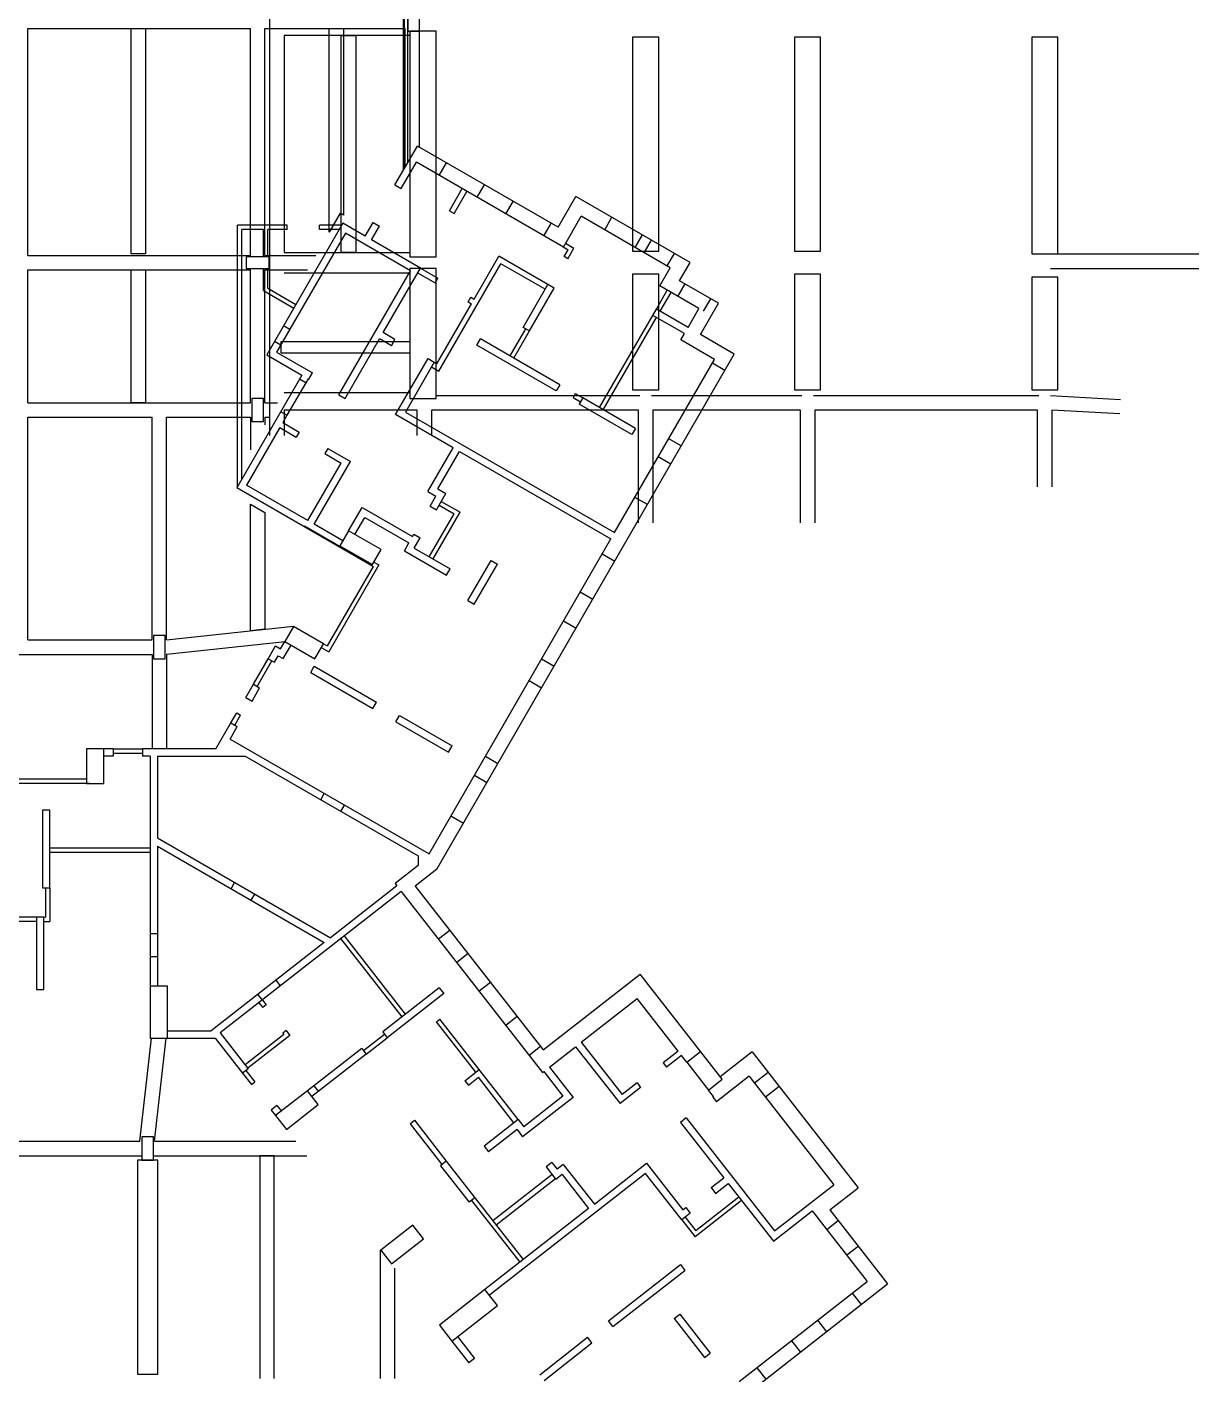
# Model space of a CAD drawing. Header units: metres. Extents: x -681087 to 1033303, y 74272 to 2630761.
# Drawn here: x 174509 to 214763, y 2153964 to 2200554 of the extents above; entities that cross this region are included whole.
import ezdxf

# ---------------------------------------------------------------- set-up
doc = ezdxf.new("R2010")
doc.units = ezdxf.units.M
for name, color, linetype in [('SKELETON_CLEAN', 7, 'Continuous'), ('SKELETON_ISOLATED', 1, 'Continuous'), ('SKELETON_ORIGINAL', 8, 'Continuous')]:
    doc.layers.add(name, color=color, linetype=linetype)

msp = doc.modelspace()

# ---------------------------------------------------------------- linework, layer by layer
at = {"layer": 'SKELETON_CLEAN'}
for p, q in [((188084, 2196391), (188084, 2208807)), ((187549, 2195638), (187549, 2206289)), ((187684, 2195871), (187684, 2206261)), ((188084, 2196391), (188084, 2206066)), ((187684, 2201204), (187684, 2200404)), ((188084, 2200404), (188084, 2201204)), ((174534, 2192654), (174534, 2200504)), ((174534, 2200504), (182234, 2200504)), ((178109, 2200502), (178609, 2200502)), ((178109, 2192704), (178109, 2200502)), ((178609, 2200502), (178609, 2192704)), ((182234, 2192654), (182234, 2200504)), ((182734, 2200504), (187584, 2200504)), ((182734, 2192654), (182734, 2200504)), ((184959, 2193452), (184959, 2200502)), ((184959, 2200502), (185459, 2200502)), ((185459, 2200502), (185459, 2194039)), ((187584, 2195698), (187584, 2200504)), ((187754, 2200254), (183404, 2200254)), ((183404, 2200254), (183404, 2192754)), ((185379, 2200254), (185879, 2200254)), ((185379, 2192754), (185379, 2200254)), ((185879, 2200254), (185879, 2192754)), ((187754, 2200404), (187754, 2192604)), ((188654, 2192604), (188654, 2200404)), ((196354, 2200204), (195454, 2200204)), ((195454, 2200204), (195454, 2192804)), ((196354, 2192804), (196354, 2200204)), ((201954, 2200204), (201054, 2200204)), ((201054, 2200204), (201054, 2192804)), ((201954, 2192804), (201954, 2200204)), ((210154, 2200204), (209254, 2200204)), ((209254, 2200204), (209254, 2192702)), ((210154, 2192702), (210154, 2200204)), ((187234, 2195092), (188009, 2196435)), ((192876, 2193625), (188009, 2196435)), ((187451, 2194967), (187976, 2195877)), ((193059, 2192942), (187976, 2195877)), ((187234, 2195092), (187451, 2194967)), ((189120, 2194199), (189560, 2194962)), ((189285, 2194104), (189725, 2194867)), ((192876, 2193625), (193491, 2194690)), ((197440, 2192410), (193491, 2194690)), ((185338, 2194108), (184959, 2193452)), ((185459, 2194039), (185338, 2194108)), ((189120, 2194199), (189285, 2194104)), ((193059, 2192942), (193674, 2194007)), ((196757, 2192227), (193674, 2194007)), ((181787, 2184658), (181787, 2193699)), ((183509, 2193699), (181787, 2193699)), ((181937, 2184918), (181937, 2193549)), ((182684, 2193549), (181937, 2193549)), ((182684, 2192604), (182684, 2193549)), ((185430, 2193767), (182800, 2189212)), ((182918, 2193549), (182834, 2193549)), ((182834, 2192604), (182834, 2193549)), ((183509, 2193549), (182834, 2193549)), ((183509, 2193549), (183509, 2193699)), ((185390, 2193699), (184629, 2193699)), ((184629, 2193549), (184629, 2193699)), ((185304, 2193549), (184629, 2193549)), ((186209, 2193317), (185430, 2193767)), ((186209, 2193317), (186484, 2193793)), ((186426, 2193192), (186701, 2193668)), ((186484, 2193793), (186701, 2193668)), ((185521, 2193425), (183601, 2190100)), ((187773, 2192125), (185521, 2193425)), ((188114, 2192217), (186426, 2193192)), ((193134, 2193071), (193424, 2192904)), ((174534, 2192654), (182234, 2192654)), ((178609, 2192704), (178109, 2192704)), ((182884, 2192604), (182084, 2192604)), ((182084, 2192604), (182084, 2192204)), ((182734, 2192654), (184499, 2192654)), ((182884, 2192204), (182884, 2192604)), ((183404, 2192754), (187754, 2192754)), ((185879, 2192754), (185379, 2192754)), ((187754, 2192604), (188654, 2192604)), ((189976, 2191142), (190831, 2192623)), ((192524, 2191645), (190831, 2192623)), ((193049, 2192947), (193219, 2192849)), ((193084, 2192615), (193219, 2192849)), ((193214, 2192540), (193084, 2192615)), ((193214, 2192540), (193424, 2192904)), ((195454, 2192804), (196354, 2192804)), ((201054, 2192804), (201954, 2192804)), ((209254, 2192702), (210154, 2192702)), ((210154, 2192704), (217704, 2192702)), ((174534, 2187554), (174534, 2192154)), ((174534, 2192154), (182234, 2192154)), ((178109, 2192154), (178609, 2192154)), ((178109, 2187554), (178109, 2192154)), ((178609, 2192154), (178609, 2187554)), ((182084, 2192204), (182884, 2192204)), ((182234, 2187554), (182234, 2192154)), ((182684, 2191437), (182684, 2192204)), ((182734, 2187554), (182734, 2192154)), ((182734, 2192154), (184210, 2192154)), ((182834, 2191524), (182834, 2192204)), ((185293, 2187830), (187773, 2192125)), ((186824, 2189982), (188114, 2192217)), ((188654, 2192204), (187754, 2192204)), ((187754, 2192204), (187754, 2187704)), ((188114, 2192217), (188721, 2191867)), ((188654, 2187704), (188654, 2192204)), ((188756, 2188648), (190901, 2192363)), ((192429, 2191481), (190901, 2192363)), ((196392, 2191595), (196757, 2192227)), ((197075, 2191778), (197440, 2192410)), ((209904, 2192204), (217654, 2192202)), ((188019, 2192052), (188626, 2191702)), ((188626, 2191702), (188721, 2191867)), ((191669, 2190164), (192524, 2191645)), ((192741, 2191520), (192524, 2191645)), ((196354, 2192004), (195454, 2192004)), ((195454, 2192004), (195454, 2188004)), ((196354, 2188004), (196354, 2192004)), ((197743, 2190815), (196392, 2191595)), ((198426, 2190998), (197075, 2191778)), ((201954, 2192004), (201054, 2192004)), ((201054, 2192004), (201054, 2188004)), ((201954, 2188004), (201954, 2192004)), ((210154, 2191902), (209254, 2191902)), ((209254, 2191902), (209254, 2188004)), ((210154, 2188004), (210154, 2191902)), ((182684, 2191437), (183734, 2190830)), ((182834, 2191524), (183809, 2190960)), ((189769, 2191042), (189864, 2191207)), ((189864, 2191207), (189976, 2191142)), ((191886, 2190039), (192741, 2191520)), ((196277, 2190795), (196652, 2191445)), ((188686, 2188907), (189881, 2190977)), ((189769, 2191042), (189881, 2190977)), ((196152, 2190579), (196277, 2190795)), ((197368, 2190165), (196277, 2190795)), ((197368, 2190165), (197743, 2190815)), ((197801, 2189915), (198426, 2190998)), ((183385, 2190225), (183601, 2190100)), ((194309, 2187387), (196152, 2190579)), ((197243, 2189949), (196152, 2190579)), ((183601, 2190100), (183141, 2189303)), ((185509, 2187705), (186699, 2189766)), ((187111, 2189528), (186699, 2189766)), ((187236, 2189745), (186824, 2189982)), ((187111, 2189528), (187236, 2189745)), ((190071, 2189546), (190196, 2189762)), ((192933, 2188182), (190196, 2189762)), ((191343, 2189100), (191886, 2190039)), ((191886, 2190039), (191669, 2190164)), ((197118, 2189732), (197243, 2189949)), ((198287, 2189057), (197118, 2189732)), ((198970, 2189240), (197801, 2189915)), ((183141, 2189303), (184380, 2188588)), ((183304, 2189274), (183304, 2189674)), ((183304, 2189674), (187754, 2189674)), ((187754, 2189274), (183304, 2189274)), ((187754, 2189674), (187754, 2189274)), ((192808, 2187966), (190071, 2189546)), ((182800, 2189212), (184012, 2188512)), ((187259, 2187145), (188379, 2189085)), ((188595, 2188960), (187600, 2187237)), ((188379, 2189085), (188595, 2188960)), ((188595, 2188960), (188686, 2188907)), ((188686, 2171427), (198970, 2189240)), ((194827, 2183064), (198287, 2189057)), ((184012, 2188512), (181762, 2184614)), ((184149, 2188248), (183932, 2188373)), ((184229, 2188387), (184149, 2188248)), ((184229, 2188387), (184255, 2188372)), ((184255, 2188372), (184380, 2188588)), ((188500, 2188795), (188756, 2188648)), ((184149, 2188248), (183499, 2187122)), ((192933, 2188182), (192808, 2187966)), ((193469, 2187872), (193394, 2187742)), ((193469, 2187872), (193729, 2187722)), ((195454, 2188004), (196354, 2188004)), ((201054, 2188004), (201954, 2188004)), ((209254, 2188004), (210154, 2188004)), ((174534, 2187554), (182234, 2187554)), ((178609, 2187554), (178109, 2187554)), ((182684, 2187704), (182284, 2187704)), ((182284, 2187704), (182284, 2186904)), ((182684, 2186904), (182684, 2187704)), ((182734, 2187554), (183171, 2187554)), ((185293, 2187830), (185509, 2187705)), ((187754, 2187704), (188654, 2187704)), ((193394, 2187742), (193654, 2187592)), ((193729, 2187722), (193604, 2187506)), ((195423, 2186456), (193604, 2187506)), ((195548, 2186672), (193729, 2187722)), ((174534, 2179361), (174534, 2187054)), ((174534, 2187054), (178834, 2187054)), ((178834, 2179354), (178834, 2187054)), ((179334, 2179361), (179334, 2187054)), ((179334, 2187054), (182234, 2187054)), ((182234, 2187054), (182234, 2185932)), ((182734, 2187054), (182882, 2187054)), ((182734, 2187054), (182734, 2186798)), ((183499, 2187122), (183282, 2187247)), ((183499, 2187122), (183354, 2186871)), ((188004, 2187304), (183404, 2187304)), ((183404, 2187304), (183404, 2186424)), ((189246, 2185998), (187259, 2187145)), ((187600, 2187237), (194827, 2183064)), ((188004, 2186424), (188004, 2187304)), ((195654, 2187304), (188504, 2187304)), ((188504, 2187304), (188504, 2186424)), ((195654, 2183404), (195654, 2187304)), ((201254, 2187304), (196154, 2187304)), ((196154, 2187304), (196154, 2183404)), ((201254, 2183404), (201254, 2187304)), ((209454, 2187304), (201754, 2187304)), ((201754, 2187304), (201754, 2183404)), ((209454, 2184654), (209454, 2187304)), ((212296, 2187175), (209954, 2187301)), ((209954, 2187301), (209954, 2184654)), ((183254, 2186698), (182104, 2184706)), ((182284, 2186904), (182684, 2186904)), ((183254, 2186698), (183821, 2186370)), ((183354, 2186871), (183921, 2186544)), ((183921, 2186544), (183821, 2186370)), ((195548, 2186672), (195423, 2186456)), ((184908, 2185974), (184808, 2185800)), ((184808, 2185800), (185375, 2185473)), ((184908, 2185974), (185692, 2185521)), ((188376, 2184491), (189246, 2185998)), ((188718, 2184582), (189463, 2185873)), ((189463, 2185873), (194702, 2182848)), ((184225, 2183481), (185375, 2185473)), ((184442, 2183356), (185692, 2185521)), ((184225, 2183481), (182104, 2184706)), ((188376, 2184491), (188653, 2184331)), ((188453, 2183984), (188653, 2184331)), ((188670, 2183859), (188995, 2184422)), ((188718, 2184582), (188995, 2184422)), ((188835, 2184145), (189485, 2183770)), ((182234, 2179670), (182234, 2184053)), ((182234, 2184053), (182734, 2183765)), ((182734, 2183765), (182734, 2179724)), ((185633, 2183130), (186098, 2183935)), ((186098, 2183935), (187843, 2182928)), ((188422, 2182230), (189280, 2183715)), ((188453, 2183984), (188670, 2183859)), ((188552, 2182155), (189485, 2183770)), ((188760, 2184015), (189280, 2183715)), ((185433, 2182783), (184442, 2183356)), ((185850, 2183005), (186190, 2183594)), ((186190, 2183594), (187718, 2182711)), ((185633, 2183130), (185333, 2182610)), ((186759, 2182480), (185633, 2183130)), ((187843, 2182928), (187893, 2183014)), ((187893, 2183014), (188110, 2182889)), ((187902, 2182530), (188110, 2182889)), ((188412, 2171953), (194702, 2182848)), ((186459, 2181960), (186759, 2182480)), ((187561, 2182438), (187718, 2182711)), ((187561, 2182438), (189016, 2181598)), ((187902, 2182530), (189141, 2181815)), ((186478, 2181892), (184893, 2179147)), ((186682, 2181947), (184947, 2178942)), ((186434, 2181917), (186459, 2181960)), ((186434, 2181917), (186478, 2181892)), ((186509, 2182047), (186682, 2181947)), ((189016, 2181598), (189141, 2181815)), ((189758, 2180714), (190558, 2182100)), ((189975, 2180589), (190775, 2181975)), ((190558, 2182100), (190775, 2181975)), ((189758, 2180714), (189975, 2180589)), ((179284, 2179504), (178884, 2179504)), ((178884, 2179504), (178884, 2178704)), ((179284, 2178704), (179284, 2179504)), ((179334, 2179361), (183728, 2179830)), ((182734, 2179724), (182234, 2179670)), ((183723, 2179822), (183423, 2179302)), ((184763, 2179222), (183723, 2179822)), ((174534, 2179354), (178834, 2179354)), ((179334, 2178858), (183435, 2179296)), ((182848, 2178705), (183105, 2179151)), ((183105, 2179151), (183278, 2179051)), ((183278, 2179051), (183423, 2179302)), ((183370, 2178709), (183640, 2179177)), ((183423, 2179302), (184463, 2178702)), ((184463, 2178702), (184763, 2179222)), ((184688, 2179092), (184947, 2178942)), ((184763, 2179222), (184893, 2179147)), ((171154, 2178854), (178834, 2178854)), ((178834, 2178854), (178834, 2175584)), ((178884, 2178704), (179284, 2178704)), ((179334, 2178858), (179334, 2175584)), ((182338, 2177822), (182848, 2178705)), ((182848, 2178705), (183064, 2178580)), ((183064, 2178580), (183197, 2178809)), ((183197, 2178809), (183370, 2178709)), ((184320, 2178224), (184445, 2178441)), ((184320, 2178224), (186468, 2176984)), ((184445, 2178441), (186593, 2177201)), ((182075, 2177367), (182338, 2177822)), ((182292, 2177242), (182554, 2177697)), ((182338, 2177822), (182554, 2177697)), ((182075, 2177367), (182292, 2177242)), ((186468, 2176984), (186593, 2177201)), ((181565, 2176484), (181765, 2176830)), ((181695, 2176409), (181895, 2176755)), ((181765, 2176830), (181895, 2176755)), ((187264, 2176524), (187389, 2176741)), ((187389, 2176741), (189208, 2175691)), ((181046, 2175584), (181565, 2176484)), ((181532, 2175925), (181782, 2176359)), ((181565, 2176484), (181782, 2176359)), ((187264, 2176524), (189083, 2175474)), ((181532, 2175925), (188412, 2171953)), ((177173, 2175584), (176573, 2175584)), ((176573, 2175584), (176573, 2174384)), ((177173, 2174384), (177173, 2175584)), ((177488, 2175584), (177173, 2175584)), ((177488, 2175334), (177173, 2175334)), ((177488, 2175584), (178508, 2175584)), ((177488, 2175584), (177488, 2175334)), ((181046, 2175584), (178508, 2175584)), ((178508, 2175584), (178508, 2175334)), ((178773, 2175334), (178508, 2175334)), ((178773, 2175334), (178773, 2167384)), ((179023, 2175334), (179023, 2172507)), ((179023, 2175334), (182056, 2175334)), ((182056, 2175334), (188034, 2171883)), ((189083, 2175474), (189208, 2175691)), ((176658, 2174384), (171253, 2174384)), ((176573, 2174384), (177173, 2174384)), ((175298, 2173464), (175048, 2173464)), ((175048, 2173464), (175048, 2170784)), ((175298, 2170784), (175298, 2173464)), ((179023, 2172507), (185001, 2169055)), ((179023, 2172218), (179023, 2167384)), ((179023, 2172218), (184788, 2168889)), ((188034, 2171883), (188034, 2171552)), ((188034, 2171552), (187237, 2170929)), ((188686, 2171427), (187939, 2170843)), ((175048, 2170784), (175298, 2170784)), ((175148, 2170784), (175148, 2169764)), ((175298, 2170784), (175298, 2169614)), ((187452, 2170653), (181191, 2165762)), ((187298, 2170850), (185001, 2169055)), ((187237, 2170929), (187298, 2170850)), ((187452, 2170653), (192341, 2164396)), ((187939, 2170843), (192365, 2165177)), ((174838, 2169764), (170938, 2169764)), ((175088, 2169764), (174838, 2169764)), ((174838, 2169764), (174838, 2167264)), ((175088, 2169764), (175148, 2169764)), ((175088, 2167264), (175088, 2169764)), ((174838, 2169614), (170788, 2169614)), ((175088, 2169614), (175298, 2169614)), ((184788, 2168889), (180878, 2165834)), ((179373, 2167384), (178773, 2167384)), ((178773, 2167384), (178773, 2165584)), ((179373, 2165584), (179373, 2167384)), ((192365, 2165177), (195710, 2167791)), ((198548, 2164158), (195710, 2167791)), ((174838, 2167264), (175088, 2167264)), ((182649, 2166901), (182495, 2167098)), ((188767, 2167322), (186813, 2165795)), ((188921, 2167125), (186967, 2165598)), ((188767, 2167322), (188921, 2167125)), ((193676, 2165440), (195607, 2166948)), ((197023, 2165136), (195607, 2166948)), ((182531, 2166808), (182663, 2166639)), ((182649, 2166901), (182782, 2166731)), ((182782, 2166731), (182663, 2166639)), ((188672, 2166143), (188791, 2166236)), ((190033, 2164402), (188672, 2166143)), ((191499, 2162769), (188791, 2166236)), ((178415, 2162014), (178821, 2165584)), ((178773, 2165584), (180193, 2165584)), ((178919, 2162014), (179324, 2165584)), ((179373, 2165834), (180878, 2165834)), ((181013, 2165584), (181961, 2164371)), ((181191, 2165762), (182158, 2164525)), ((183393, 2165705), (182053, 2164659)), ((183604, 2165679), (182146, 2164540)), ((183471, 2165849), (183353, 2165756)), ((183353, 2165756), (183393, 2165705)), ((183471, 2165849), (183604, 2165679)), ((186242, 2165031), (186967, 2165598)), ((186813, 2165795), (186967, 2165598)), ((186088, 2165228), (184212, 2163763)), ((186088, 2165228), (186242, 2165031)), ((192577, 2164581), (193479, 2165286)), ((193479, 2165286), (195018, 2163316)), ((193676, 2165440), (195092, 2163628)), ((197023, 2165136), (196507, 2164733)), ((197325, 2164750), (197797, 2165119)), ((199584, 2165106), (198481, 2164245)), ((199584, 2165106), (203253, 2160410)), ((186242, 2165031), (184366, 2163566)), ((192577, 2164581), (193396, 2163533)), ((196507, 2164733), (196630, 2164575)), ((197146, 2164978), (196630, 2164575)), ((197325, 2164750), (197146, 2164978)), ((197325, 2164750), (198076, 2163788)), ((182158, 2164525), (181961, 2164371)), ((181961, 2164371), (182269, 2163977)), ((182079, 2164463), (182387, 2164069)), ((189655, 2164106), (190151, 2164494)), ((189655, 2164106), (189772, 2163957)), ((189772, 2163957), (190118, 2164228)), ((191350, 2162652), (190118, 2164228)), ((192341, 2164396), (192380, 2164427)), ((192380, 2164427), (193045, 2163576)), ((198076, 2163788), (198548, 2164158)), ((199481, 2164264), (198354, 2163384)), ((199481, 2164264), (199665, 2164028)), ((200138, 2164397), (199665, 2164028)), ((182269, 2163977), (182387, 2164069)), ((184212, 2163763), (183109, 2162901)), ((184582, 2163290), (184212, 2163763)), ((195731, 2163873), (195018, 2163316)), ((195608, 2164031), (195092, 2163628)), ((195608, 2164031), (195731, 2163873)), ((198254, 2163560), (198076, 2163788)), ((199665, 2164028), (200047, 2163539)), ((200520, 2163909), (200047, 2163539)), ((183155, 2163248), (182958, 2163094)), ((183155, 2163248), (183306, 2163055)), ((183479, 2162428), (184582, 2163290)), ((193396, 2163533), (191650, 2162169)), ((193045, 2163576), (191693, 2162520)), ((198254, 2163560), (198231, 2163541)), ((198231, 2163541), (198354, 2163384)), ((200047, 2163539), (202411, 2160513)), ((182958, 2163094), (183109, 2162901)), ((183109, 2162901), (183479, 2162428)), ((187756, 2162623), (187905, 2162740)), ((187905, 2162740), (189010, 2161325)), ((191499, 2162769), (190317, 2161845)), ((191499, 2162769), (191693, 2162520)), ((197309, 2162821), (197112, 2162667)), ((197309, 2162821), (200362, 2158913)), ((187756, 2162623), (188861, 2161208)), ((191456, 2162418), (190471, 2161648)), ((191456, 2162418), (191650, 2162169)), ((197112, 2162667), (198608, 2160752)), ((173441, 2162014), (178415, 2162014)), ((178884, 2162164), (178484, 2162164)), ((178484, 2162164), (178484, 2161364)), ((178884, 2161364), (178884, 2162164)), ((178919, 2162014), (183802, 2162014)), ((190317, 2161845), (190471, 2161648)), ((179034, 2161364), (178334, 2161364)), ((178334, 2161364), (178334, 2153964)), ((178484, 2161364), (178884, 2161364)), ((179034, 2153964), (179034, 2161364)), ((183059, 2161514), (182559, 2161514)), ((182559, 2161514), (182559, 2153814)), ((183059, 2153814), (183059, 2161514)), ((189010, 2161325), (188813, 2161171)), ((189010, 2161325), (189995, 2160064)), ((188813, 2161171), (189798, 2159910)), ((195894, 2160904), (190500, 2156690)), ((192660, 2161283), (192463, 2161129)), ((192463, 2161129), (192802, 2160696)), ((192660, 2161283), (192845, 2161047)), ((193014, 2160862), (192802, 2160696)), ((193057, 2161213), (192845, 2161047)), ((193014, 2160862), (193932, 2159688)), ((193057, 2161213), (194129, 2159842)), ((194129, 2159842), (195937, 2161255)), ((197150, 2159296), (195894, 2160904)), ((195937, 2161255), (197193, 2159647)), ((198170, 2160411), (198608, 2160752)), ((198170, 2160411), (198324, 2160214)), ((198324, 2160214), (198762, 2160555)), ((198762, 2160555), (200319, 2158562)), ((200362, 2158913), (202411, 2160513)), ((202268, 2159640), (203253, 2160410)), ((189995, 2160064), (189798, 2159910)), ((189995, 2160064), (191670, 2157921)), ((199223, 2159964), (197612, 2158705)), ((199131, 2160083), (197638, 2158916)), ((193932, 2159688), (190346, 2156887)), ((197442, 2159524), (197150, 2159296)), ((197193, 2159647), (197288, 2159721)), ((197288, 2159721), (197442, 2159524)), ((200319, 2158562), (201659, 2159608)), ((201659, 2159608), (203567, 2157166)), ((202268, 2159640), (204269, 2157079)), ((187848, 2159110), (186745, 2158248)), ((188217, 2158637), (187848, 2159110)), ((197150, 2159296), (197612, 2158705)), ((197268, 2159389), (197638, 2158916)), ((187114, 2157775), (188217, 2158637)), ((186734, 2153814), (186734, 2158262)), ((186745, 2158248), (187114, 2157775)), ((187234, 2153814), (187234, 2157622)), ((194619, 2155803), (197110, 2157748)), ((197110, 2157748), (197263, 2157551)), ((194773, 2155606), (197263, 2157551)), ((199139, 2153705), (203567, 2157166)), ((190346, 2156887), (188770, 2155655)), ((190777, 2156335), (190346, 2156887)), ((199841, 2153619), (204269, 2157079)), ((189201, 2155104), (190777, 2156335)), ((194773, 2155606), (194619, 2155803)), ((196887, 2155881), (197084, 2156034)), ((196887, 2155881), (197940, 2154533)), ((197084, 2156034), (198137, 2154687)), ((188770, 2155655), (189201, 2155104)), ((189398, 2155258), (189989, 2154501)), ((189201, 2155104), (189792, 2154347)), ((192240, 2153943), (193894, 2155236)), ((192394, 2153746), (194048, 2155039)), ((194048, 2155039), (193894, 2155236)), ((189989, 2154501), (189792, 2154347)), ((197940, 2154533), (198137, 2154687)), ((178334, 2153964), (179034, 2153964))]:
    msp.add_line(p, q, dxfattribs=at)
at = {"layer": 'SKELETON_ISOLATED'}
for p, q in [((182904, 2186424), (182904, 2221404)), ((188169, 2200404), (187919, 2200404)), ((188764, 2195422), (189014, 2195855)), ((190080, 2194662), (190330, 2195095)), ((191072, 2194089), (191322, 2194522)), ((194488, 2193537), (194738, 2193970)), ((192388, 2193329), (192638, 2193762)), ((195545, 2192927), (195795, 2193360)), ((195857, 2192747), (196107, 2193180)), ((196653, 2192287), (196903, 2192720)), ((183404, 2192054), (187754, 2192054)), ((197020, 2191232), (197270, 2191665)), ((196407, 2190720), (196782, 2191370)), ((197903, 2190722), (198153, 2191155)), ((194439, 2187312), (196282, 2190504)), ((191213, 2189175), (191756, 2190114)), ((183075, 2189688), (183291, 2189563)), ((198645, 2188677), (198212, 2188927)), ((187754, 2187904), (183404, 2187904)), ((188654, 2187804), (195704, 2187804)), ((196104, 2187804), (201304, 2187804)), ((201704, 2187804), (209504, 2187804)), ((209904, 2187804), (212323, 2187674)), ((197135, 2186062), (196702, 2186312)), ((196775, 2185438), (196342, 2185688)), ((195965, 2184035), (195532, 2184285)), ((185884, 2182264), (184111, 2183287)), ((194402, 2182328), (194835, 2182078)), ((193642, 2181012), (194075, 2180762)), ((193067, 2180016), (193500, 2179766)), ((182468, 2177747), (182978, 2178630)), ((192307, 2178699), (192740, 2178449)), ((191872, 2177946), (192305, 2177696)), ((177488, 2175434), (178508, 2175434)), ((190362, 2175330), (190795, 2175080)), ((176573, 2174534), (171253, 2174534)), ((189982, 2174672), (190415, 2174422)), ((184667, 2173826), (184792, 2174043)), ((185360, 2173426), (185485, 2173643)), ((189172, 2173269), (189605, 2173019)), ((175298, 2172164), (178773, 2172164)), ((175298, 2172014), (178773, 2172014)), ((181566, 2170750), (181691, 2170967)), ((182259, 2170350), (182384, 2170567)), ((189136, 2169310), (188742, 2169002)), ((179023, 2169189), (178773, 2169189)), ((187483, 2166318), (185368, 2169025)), ((187601, 2166410), (185486, 2169117)), ((179023, 2168389), (178773, 2168389)), ((189764, 2168506), (189370, 2168199)), ((183280, 2167393), (183126, 2167590)), ((190543, 2167510), (190149, 2167202)), ((191466, 2166328), (191072, 2166020)), ((186149, 2165150), (186874, 2165716)), ((192273, 2165295), (191879, 2164987)), ((184433, 2163935), (184587, 2163738)), ((173384, 2161514), (178484, 2161514)), ((178884, 2161514), (184193, 2161514)), ((192666, 2160869), (190617, 2159269)), ((192789, 2160712), (190740, 2159111)), ((189877, 2159972), (191552, 2157829)), ((202564, 2159262), (202170, 2158954)), ((203253, 2158380), (202859, 2158072)), ((203047, 2156759), (203355, 2156365)), ((201849, 2155823), (202157, 2155429)), ((200947, 2155118), (201255, 2154724)), ((199749, 2154183), (200057, 2153789))]:
    msp.add_line(p, q, dxfattribs=at)
at = {"layer": 'SKELETON_ORIGINAL'}
for p, q in [((182904, 2186424), (182904, 2221404)), ((188084, 2196391), (188084, 2208807)), ((187534, 2195612), (187534, 2206296)), ((187564, 2195664), (187564, 2206281)), ((187684, 2195871), (187684, 2206261)), ((188084, 2196391), (188084, 2206066)), ((187684, 2201204), (187684, 2200404)), ((188084, 2200404), (188084, 2201204)), ((174534, 2192654), (174534, 2200504)), ((174534, 2200504), (182234, 2200504)), ((178109, 2200502), (178609, 2200502)), ((178109, 2192704), (178109, 2200502)), ((178609, 2200502), (178609, 2192704)), ((182234, 2192654), (182234, 2200504)), ((182734, 2200504), (187584, 2200504)), ((182734, 2192654), (182734, 2200504)), ((184959, 2193452), (184959, 2200502)), ((184959, 2200502), (185459, 2200502)), ((185459, 2200502), (185459, 2194039)), ((187584, 2195698), (187584, 2200504)), ((187754, 2200254), (183404, 2200254)), ((183404, 2200254), (183404, 2192754)), ((185379, 2200254), (185879, 2200254)), ((185379, 2192754), (185379, 2200254)), ((185879, 2200254), (185879, 2192754)), ((187684, 2200404), (188084, 2200404)), ((188654, 2200404), (187754, 2200404)), ((187754, 2200404), (187754, 2192604)), ((188654, 2192604), (188654, 2200404)), ((196354, 2200204), (195454, 2200204)), ((195454, 2200204), (195454, 2192804)), ((196354, 2192804), (196354, 2200204)), ((201954, 2200204), (201054, 2200204)), ((201054, 2200204), (201054, 2192804)), ((201954, 2192804), (201954, 2200204)), ((210154, 2200204), (209254, 2200204)), ((209254, 2200204), (209254, 2192702)), ((210154, 2192702), (210154, 2200204)), ((187234, 2195092), (188009, 2196435)), ((192876, 2193625), (188009, 2196435)), ((187451, 2194967), (187976, 2195877)), ((193059, 2192942), (187976, 2195877)), ((188764, 2195422), (189014, 2195855)), ((187234, 2195092), (187451, 2194967)), ((189120, 2194199), (189560, 2194962)), ((189285, 2194104), (189725, 2194867)), ((190080, 2194662), (190330, 2195095)), ((191072, 2194089), (191322, 2194522)), ((192876, 2193625), (193491, 2194690)), ((197440, 2192410), (193491, 2194690)), ((185338, 2194108), (184959, 2193452)), ((185459, 2194039), (185338, 2194108)), ((189120, 2194199), (189285, 2194104)), ((193059, 2192942), (193674, 2194007)), ((196757, 2192227), (193674, 2194007)), ((194488, 2193537), (194738, 2193970)), ((181787, 2184658), (181787, 2193699)), ((183509, 2193699), (181787, 2193699)), ((181937, 2184918), (181937, 2193549)), ((182684, 2193549), (181937, 2193549)), ((182684, 2192604), (182684, 2193549)), ((185430, 2193767), (182800, 2189212)), ((182918, 2193549), (182834, 2193549)), ((182834, 2192604), (182834, 2193549)), ((183509, 2193549), (182834, 2193549)), ((183509, 2193549), (183509, 2193699)), ((185390, 2193699), (184629, 2193699)), ((184629, 2193549), (184629, 2193699)), ((185304, 2193549), (184629, 2193549)), ((186209, 2193317), (185430, 2193767)), ((186209, 2193317), (186484, 2193793)), ((186426, 2193192), (186701, 2193668)), ((186484, 2193793), (186701, 2193668)), ((192388, 2193329), (192638, 2193762)), ((185521, 2193425), (183601, 2190100)), ((187773, 2192125), (185521, 2193425)), ((188114, 2192217), (186426, 2193192)), ((193134, 2193071), (193424, 2192904)), ((195545, 2192927), (195795, 2193360)), ((195857, 2192747), (196107, 2193180)), ((174534, 2192654), (182234, 2192654)), ((178609, 2192704), (178109, 2192704)), ((182884, 2192604), (182084, 2192604)), ((182084, 2192604), (182084, 2192204)), ((182734, 2192654), (184499, 2192654)), ((182884, 2192204), (182884, 2192604)), ((183404, 2192754), (187754, 2192754)), ((185879, 2192754), (185379, 2192754)), ((187754, 2192604), (188654, 2192604)), ((189976, 2191142), (190831, 2192623)), ((192524, 2191645), (190831, 2192623)), ((193049, 2192947), (193219, 2192849)), ((193084, 2192615), (193219, 2192849)), ((193214, 2192540), (193084, 2192615)), ((193214, 2192540), (193424, 2192904)), ((195454, 2192804), (196354, 2192804)), ((196653, 2192287), (196903, 2192720)), ((201054, 2192804), (201954, 2192804)), ((209254, 2192702), (210154, 2192702)), ((210154, 2192704), (217704, 2192702)), ((174534, 2187554), (174534, 2192154)), ((174534, 2192154), (182234, 2192154)), ((178109, 2192154), (178609, 2192154)), ((178109, 2187554), (178109, 2192154)), ((178609, 2192154), (178609, 2187554)), ((182084, 2192204), (182884, 2192204)), ((182234, 2187554), (182234, 2192154)), ((182684, 2191437), (182684, 2192204)), ((182734, 2187554), (182734, 2192154)), ((182734, 2192154), (184210, 2192154)), ((182834, 2191524), (182834, 2192204)), ((185293, 2187830), (187773, 2192125)), ((186824, 2189982), (188114, 2192217)), ((188654, 2192204), (187754, 2192204)), ((187754, 2192204), (187754, 2187704)), ((188114, 2192217), (188721, 2191867)), ((188654, 2187704), (188654, 2192204)), ((188756, 2188648), (190901, 2192363)), ((192429, 2191481), (190901, 2192363)), ((196392, 2191595), (196757, 2192227)), ((197075, 2191778), (197440, 2192410)), ((209904, 2192204), (217654, 2192202)), ((183404, 2192054), (187754, 2192054)), ((188019, 2192052), (188626, 2191702)), ((188626, 2191702), (188721, 2191867)), ((191669, 2190164), (192524, 2191645)), ((192741, 2191520), (192524, 2191645)), ((196354, 2192004), (195454, 2192004)), ((195454, 2192004), (195454, 2188004)), ((196354, 2188004), (196354, 2192004)), ((197743, 2190815), (196392, 2191595)), ((197020, 2191232), (197270, 2191665)), ((198426, 2190998), (197075, 2191778)), ((201954, 2192004), (201054, 2192004)), ((201054, 2192004), (201054, 2188004)), ((201954, 2188004), (201954, 2192004)), ((210154, 2191902), (209254, 2191902)), ((209254, 2191902), (209254, 2188004)), ((210154, 2188004), (210154, 2191902)), ((182684, 2191437), (183734, 2190830)), ((182834, 2191524), (183809, 2190960)), ((189769, 2191042), (189864, 2191207)), ((189864, 2191207), (189976, 2191142)), ((191886, 2190039), (192741, 2191520)), ((196277, 2190795), (196652, 2191445)), ((196407, 2190720), (196782, 2191370)), ((197903, 2190722), (198153, 2191155)), ((188686, 2188907), (189881, 2190977)), ((189769, 2191042), (189881, 2190977)), ((196152, 2190579), (196277, 2190795)), ((197368, 2190165), (196277, 2190795)), ((197368, 2190165), (197743, 2190815)), ((197801, 2189915), (198426, 2190998)), ((183385, 2190225), (183601, 2190100)), ((194309, 2187387), (196152, 2190579)), ((194439, 2187312), (196282, 2190504)), ((197243, 2189949), (196152, 2190579)), ((183601, 2190100), (183141, 2189303)), ((185509, 2187705), (186699, 2189766)), ((187111, 2189528), (186699, 2189766)), ((187236, 2189745), (186824, 2189982)), ((187111, 2189528), (187236, 2189745)), ((190071, 2189546), (190196, 2189762)), ((192933, 2188182), (190196, 2189762)), ((191213, 2189175), (191756, 2190114)), ((191343, 2189100), (191886, 2190039)), ((191886, 2190039), (191669, 2190164)), ((197118, 2189732), (197243, 2189949)), ((198287, 2189057), (197118, 2189732)), ((198970, 2189240), (197801, 2189915)), ((183075, 2189688), (183291, 2189563)), ((183141, 2189303), (184380, 2188588)), ((183304, 2189274), (183304, 2189674)), ((183304, 2189674), (187754, 2189674)), ((187754, 2189274), (183304, 2189274)), ((187754, 2189674), (187754, 2189274)), ((192808, 2187966), (190071, 2189546)), ((182800, 2189212), (184012, 2188512)), ((187259, 2187145), (188379, 2189085)), ((188595, 2188960), (187600, 2187237)), ((188379, 2189085), (188595, 2188960)), ((188595, 2188960), (188686, 2188907)), ((188686, 2171427), (198970, 2189240)), ((194827, 2183064), (198287, 2189057)), ((198645, 2188677), (198212, 2188927)), ((184012, 2188512), (181762, 2184614)), ((184149, 2188248), (183932, 2188373)), ((184229, 2188387), (184149, 2188248)), ((184229, 2188387), (184255, 2188372)), ((184255, 2188372), (184380, 2188588)), ((188500, 2188795), (188756, 2188648)), ((187754, 2187904), (183404, 2187904)), ((184149, 2188248), (183499, 2187122)), ((192933, 2188182), (192808, 2187966)), ((193469, 2187872), (193394, 2187742)), ((193469, 2187872), (193729, 2187722)), ((195454, 2188004), (196354, 2188004)), ((201054, 2188004), (201954, 2188004)), ((209254, 2188004), (210154, 2188004)), ((174534, 2187554), (182234, 2187554)), ((178609, 2187554), (178109, 2187554)), ((182684, 2187704), (182284, 2187704)), ((182284, 2187704), (182284, 2186904)), ((182684, 2186904), (182684, 2187704)), ((182734, 2187554), (183171, 2187554)), ((185293, 2187830), (185509, 2187705)), ((187754, 2187704), (188654, 2187704)), ((188654, 2187804), (195704, 2187804)), ((193394, 2187742), (193654, 2187592)), ((193729, 2187722), (193604, 2187506)), ((195423, 2186456), (193604, 2187506)), ((195548, 2186672), (193729, 2187722)), ((196104, 2187804), (201304, 2187804)), ((201704, 2187804), (209504, 2187804)), ((209904, 2187804), (212323, 2187674)), ((174534, 2179361), (174534, 2187054)), ((174534, 2187054), (178834, 2187054)), ((178834, 2179354), (178834, 2187054)), ((179334, 2179361), (179334, 2187054)), ((179334, 2187054), (182234, 2187054)), ((182234, 2187054), (182234, 2185932)), ((182734, 2187054), (182882, 2187054)), ((182734, 2187054), (182734, 2186798)), ((183499, 2187122), (183282, 2187247)), ((183499, 2187122), (183354, 2186871)), ((188004, 2187304), (183404, 2187304)), ((183404, 2187304), (183404, 2186424)), ((189246, 2185998), (187259, 2187145)), ((187600, 2187237), (194827, 2183064)), ((188004, 2186424), (188004, 2187304)), ((195654, 2187304), (188504, 2187304)), ((188504, 2187304), (188504, 2186424)), ((195654, 2183404), (195654, 2187304)), ((201254, 2187304), (196154, 2187304)), ((196154, 2187304), (196154, 2183404)), ((201254, 2183404), (201254, 2187304)), ((209454, 2187304), (201754, 2187304)), ((201754, 2187304), (201754, 2183404)), ((209454, 2184654), (209454, 2187304)), ((212296, 2187175), (209954, 2187301)), ((209954, 2187301), (209954, 2184654)), ((183254, 2186698), (182104, 2184706)), ((182284, 2186904), (182684, 2186904)), ((183254, 2186698), (183821, 2186370)), ((183354, 2186871), (183921, 2186544)), ((183921, 2186544), (183821, 2186370)), ((195548, 2186672), (195423, 2186456)), ((197135, 2186062), (196702, 2186312)), ((184908, 2185974), (184808, 2185800)), ((184808, 2185800), (185375, 2185473)), ((184908, 2185974), (185692, 2185521)), ((188376, 2184491), (189246, 2185998)), ((188718, 2184582), (189463, 2185873)), ((189463, 2185873), (194702, 2182848)), ((196775, 2185438), (196342, 2185688)), ((184225, 2183481), (185375, 2185473)), ((184442, 2183356), (185692, 2185521)), ((186434, 2181917), (181762, 2184614)), ((184225, 2183481), (182104, 2184706)), ((188376, 2184491), (188653, 2184331)), ((188453, 2183984), (188653, 2184331)), ((188670, 2183859), (188995, 2184422)), ((188718, 2184582), (188995, 2184422)), ((188835, 2184145), (189485, 2183770)), ((195965, 2184035), (195532, 2184285)), ((182234, 2179670), (182234, 2184053)), ((182234, 2184053), (182734, 2183765)), ((182734, 2183765), (182734, 2179724)), ((185633, 2183130), (186098, 2183935)), ((186098, 2183935), (187843, 2182928)), ((188422, 2182230), (189280, 2183715)), ((188453, 2183984), (188670, 2183859)), ((188552, 2182155), (189485, 2183770)), ((188760, 2184015), (189280, 2183715)), ((185433, 2182783), (184442, 2183356)), ((185850, 2183005), (186190, 2183594)), ((186190, 2183594), (187718, 2182711)), ((185633, 2183130), (185333, 2182610)), ((186759, 2182480), (185633, 2183130)), ((187843, 2182928), (187893, 2183014)), ((187893, 2183014), (188110, 2182889)), ((187902, 2182530), (188110, 2182889)), ((188412, 2171953), (194702, 2182848)), ((185333, 2182610), (186459, 2181960)), ((186459, 2181960), (186759, 2182480)), ((187561, 2182438), (187718, 2182711)), ((187561, 2182438), (189016, 2181598)), ((187902, 2182530), (189141, 2181815)), ((194402, 2182328), (194835, 2182078)), ((186478, 2181892), (184893, 2179147)), ((186682, 2181947), (184947, 2178942)), ((186434, 2181917), (186459, 2181960)), ((186434, 2181917), (186478, 2181892)), ((186509, 2182047), (186682, 2181947)), ((189016, 2181598), (189141, 2181815)), ((189758, 2180714), (190558, 2182100)), ((189975, 2180589), (190775, 2181975)), ((190558, 2182100), (190775, 2181975)), ((193642, 2181012), (194075, 2180762)), ((189758, 2180714), (189975, 2180589)), ((193067, 2180016), (193500, 2179766)), ((179284, 2179504), (178884, 2179504)), ((178884, 2179504), (178884, 2178704)), ((179284, 2178704), (179284, 2179504)), ((179334, 2179361), (183728, 2179830)), ((182734, 2179724), (182234, 2179670)), ((183723, 2179822), (183423, 2179302)), ((184763, 2179222), (183723, 2179822)), ((174534, 2179354), (178834, 2179354)), ((179334, 2178858), (183435, 2179296)), ((182848, 2178705), (183105, 2179151)), ((183105, 2179151), (183278, 2179051)), ((183278, 2179051), (183423, 2179302)), ((183370, 2178709), (183640, 2179177)), ((183423, 2179302), (184463, 2178702)), ((184463, 2178702), (184763, 2179222)), ((184688, 2179092), (184947, 2178942)), ((184763, 2179222), (184893, 2179147)), ((171154, 2178854), (178834, 2178854)), ((178834, 2178854), (178834, 2175584)), ((178884, 2178704), (179284, 2178704)), ((179334, 2178858), (179334, 2175584)), ((182338, 2177822), (182848, 2178705)), ((182468, 2177747), (182978, 2178630)), ((182848, 2178705), (183064, 2178580)), ((183064, 2178580), (183197, 2178809)), ((183197, 2178809), (183370, 2178709)), ((192307, 2178699), (192740, 2178449)), ((184320, 2178224), (184445, 2178441)), ((184320, 2178224), (186468, 2176984)), ((184445, 2178441), (186593, 2177201)), ((182075, 2177367), (182338, 2177822)), ((182292, 2177242), (182554, 2177697)), ((182338, 2177822), (182554, 2177697)), ((191872, 2177946), (192305, 2177696)), ((182075, 2177367), (182292, 2177242)), ((186468, 2176984), (186593, 2177201)), ((181565, 2176484), (181765, 2176830)), ((181695, 2176409), (181895, 2176755)), ((181765, 2176830), (181895, 2176755)), ((187264, 2176524), (187389, 2176741)), ((187389, 2176741), (189208, 2175691)), ((181046, 2175584), (181565, 2176484)), ((181532, 2175925), (181782, 2176359)), ((181565, 2176484), (181782, 2176359)), ((187264, 2176524), (189083, 2175474)), ((181532, 2175925), (188412, 2171953)), ((177173, 2175584), (176573, 2175584)), ((176573, 2175584), (176573, 2174384)), ((177173, 2174384), (177173, 2175584)), ((177488, 2175584), (177173, 2175584)), ((177488, 2175334), (177173, 2175334)), ((177488, 2175584), (178508, 2175584)), ((177488, 2175584), (177488, 2175334)), ((177488, 2175434), (178508, 2175434)), ((181046, 2175584), (178508, 2175584)), ((178508, 2175584), (178508, 2175334)), ((178773, 2175334), (178508, 2175334)), ((178773, 2175334), (178773, 2167384)), ((179023, 2175334), (179023, 2172507)), ((179023, 2175334), (182056, 2175334)), ((182056, 2175334), (188034, 2171883)), ((189083, 2175474), (189208, 2175691)), ((190362, 2175330), (190795, 2175080)), ((176573, 2174534), (171253, 2174534)), ((176658, 2174384), (171253, 2174384)), ((176573, 2174384), (177173, 2174384)), ((189982, 2174672), (190415, 2174422)), ((184667, 2173826), (184792, 2174043)), ((175298, 2173464), (175048, 2173464)), ((175048, 2173464), (175048, 2170784)), ((175298, 2170784), (175298, 2173464)), ((185360, 2173426), (185485, 2173643)), ((189172, 2173269), (189605, 2173019)), ((179023, 2172507), (185001, 2169055)), ((175298, 2172164), (178773, 2172164)), ((179023, 2172218), (179023, 2167384)), ((179023, 2172218), (184788, 2168889)), ((175298, 2172014), (178773, 2172014)), ((188034, 2171883), (188034, 2171552)), ((188034, 2171552), (187237, 2170929)), ((188686, 2171427), (187939, 2170843)), ((175048, 2170784), (175298, 2170784)), ((175148, 2170784), (175148, 2169764)), ((175298, 2170784), (175298, 2169614)), ((187452, 2170653), (181191, 2165762)), ((181566, 2170750), (181691, 2170967)), ((187298, 2170850), (185001, 2169055)), ((187237, 2170929), (187298, 2170850)), ((187452, 2170653), (192341, 2164396)), ((187939, 2170843), (192365, 2165177)), ((182259, 2170350), (182384, 2170567)), ((174838, 2169764), (170938, 2169764)), ((175088, 2169764), (174838, 2169764)), ((174838, 2169764), (174838, 2167264)), ((175088, 2169764), (175148, 2169764)), ((175088, 2167264), (175088, 2169764)), ((174838, 2169614), (170788, 2169614)), ((175088, 2169614), (175298, 2169614)), ((189136, 2169310), (188742, 2169002)), ((179023, 2169189), (178773, 2169189)), ((184788, 2168889), (180878, 2165834)), ((187483, 2166318), (185368, 2169025)), ((187601, 2166410), (185486, 2169117)), ((179023, 2168389), (178773, 2168389)), ((189764, 2168506), (189370, 2168199)), ((179373, 2167384), (178773, 2167384)), ((178773, 2167384), (178773, 2165584)), ((179373, 2165584), (179373, 2167384)), ((183280, 2167393), (183126, 2167590)), ((190543, 2167510), (190149, 2167202)), ((192365, 2165177), (195710, 2167791)), ((198548, 2164158), (195710, 2167791)), ((174838, 2167264), (175088, 2167264)), ((182649, 2166901), (182495, 2167098)), ((188767, 2167322), (186813, 2165795)), ((188921, 2167125), (186967, 2165598)), ((188767, 2167322), (188921, 2167125)), ((193676, 2165440), (195607, 2166948)), ((197023, 2165136), (195607, 2166948)), ((182531, 2166808), (182663, 2166639)), ((182649, 2166901), (182782, 2166731)), ((182782, 2166731), (182663, 2166639)), ((188672, 2166143), (188791, 2166236)), ((190033, 2164402), (188672, 2166143)), ((191499, 2162769), (188791, 2166236)), ((191466, 2166328), (191072, 2166020)), ((178415, 2162014), (178821, 2165584)), ((178773, 2165584), (181013, 2165584)), ((178773, 2165584), (179373, 2165584)), ((178919, 2162014), (179324, 2165584)), ((179373, 2165834), (180878, 2165834)), ((181013, 2165584), (181961, 2164371)), ((181191, 2165762), (182158, 2164525)), ((183393, 2165705), (182053, 2164659)), ((183604, 2165679), (182146, 2164540)), ((183471, 2165849), (183353, 2165756)), ((183353, 2165756), (183393, 2165705)), ((183471, 2165849), (183604, 2165679)), ((186149, 2165150), (186874, 2165716)), ((186242, 2165031), (186967, 2165598)), ((186813, 2165795), (186967, 2165598)), ((186088, 2165228), (184212, 2163763)), ((186088, 2165228), (186242, 2165031)), ((192273, 2165295), (191879, 2164987)), ((192577, 2164581), (193479, 2165286)), ((193479, 2165286), (195018, 2163316)), ((193676, 2165440), (195092, 2163628)), ((197023, 2165136), (196507, 2164733)), ((197325, 2164750), (197797, 2165119)), ((199584, 2165106), (198481, 2164245)), ((199584, 2165106), (203253, 2160410)), ((186242, 2165031), (184366, 2163566)), ((192577, 2164581), (193396, 2163533)), ((196507, 2164733), (196630, 2164575)), ((197146, 2164978), (196630, 2164575)), ((197325, 2164750), (197146, 2164978)), ((197325, 2164750), (198076, 2163788)), ((182158, 2164525), (181961, 2164371)), ((181961, 2164371), (182269, 2163977)), ((182079, 2164463), (182387, 2164069)), ((189655, 2164106), (190151, 2164494)), ((189655, 2164106), (189772, 2163957)), ((189772, 2163957), (190118, 2164228)), ((191350, 2162652), (190118, 2164228)), ((192341, 2164396), (192380, 2164427)), ((192380, 2164427), (193045, 2163576)), ((198076, 2163788), (198548, 2164158)), ((199481, 2164264), (198354, 2163384)), ((199481, 2164264), (199665, 2164028)), ((200138, 2164397), (199665, 2164028)), ((182269, 2163977), (182387, 2164069)), ((184212, 2163763), (183109, 2162901)), ((184582, 2163290), (184212, 2163763)), ((184433, 2163935), (184587, 2163738)), ((195731, 2163873), (195018, 2163316)), ((195608, 2164031), (195092, 2163628)), ((195608, 2164031), (195731, 2163873)), ((198254, 2163560), (198076, 2163788)), ((199665, 2164028), (200047, 2163539)), ((200520, 2163909), (200047, 2163539)), ((183155, 2163248), (182958, 2163094)), ((183155, 2163248), (183306, 2163055)), ((183479, 2162428), (184582, 2163290)), ((193396, 2163533), (191650, 2162169)), ((193045, 2163576), (191693, 2162520)), ((198254, 2163560), (198231, 2163541)), ((198231, 2163541), (198354, 2163384)), ((200047, 2163539), (202411, 2160513)), ((182958, 2163094), (183109, 2162901)), ((183109, 2162901), (183479, 2162428)), ((187756, 2162623), (187905, 2162740)), ((187905, 2162740), (189010, 2161325)), ((191499, 2162769), (190317, 2161845)), ((191499, 2162769), (191693, 2162520)), ((197309, 2162821), (197112, 2162667)), ((197309, 2162821), (200362, 2158913)), ((187756, 2162623), (188861, 2161208)), ((191456, 2162418), (190471, 2161648)), ((191456, 2162418), (191650, 2162169)), ((197112, 2162667), (198608, 2160752)), ((173441, 2162014), (178415, 2162014)), ((178884, 2162164), (178484, 2162164)), ((178484, 2162164), (178484, 2161364)), ((178884, 2161364), (178884, 2162164)), ((178919, 2162014), (183802, 2162014)), ((190317, 2161845), (190471, 2161648)), ((173384, 2161514), (178484, 2161514)), ((179034, 2161364), (178334, 2161364)), ((178334, 2161364), (178334, 2153964)), ((178484, 2161364), (178884, 2161364)), ((178884, 2161514), (184193, 2161514)), ((179034, 2153964), (179034, 2161364)), ((183059, 2161514), (182559, 2161514)), ((182559, 2161514), (182559, 2153814)), ((183059, 2153814), (183059, 2161514)), ((189010, 2161325), (188813, 2161171)), ((189010, 2161325), (189995, 2160064)), ((188813, 2161171), (189798, 2159910)), ((195894, 2160904), (190500, 2156690)), ((192666, 2160869), (190617, 2159269)), ((192660, 2161283), (192463, 2161129)), ((192463, 2161129), (192802, 2160696)), ((192660, 2161283), (192845, 2161047)), ((193014, 2160862), (192802, 2160696)), ((193057, 2161213), (192845, 2161047)), ((193014, 2160862), (193932, 2159688)), ((193057, 2161213), (194129, 2159842)), ((194129, 2159842), (195937, 2161255)), ((197150, 2159296), (195894, 2160904)), ((195937, 2161255), (197193, 2159647)), ((192789, 2160712), (190740, 2159111)), ((198170, 2160411), (198608, 2160752)), ((198170, 2160411), (198324, 2160214)), ((198324, 2160214), (198762, 2160555)), ((198762, 2160555), (200319, 2158562)), ((200362, 2158913), (202411, 2160513)), ((202268, 2159640), (203253, 2160410)), ((189995, 2160064), (189798, 2159910)), ((189877, 2159972), (191552, 2157829)), ((189995, 2160064), (191670, 2157921)), ((199223, 2159964), (197612, 2158705)), ((199131, 2160083), (197638, 2158916)), ((193932, 2159688), (190346, 2156887)), ((197442, 2159524), (197150, 2159296)), ((197193, 2159647), (197288, 2159721)), ((197288, 2159721), (197442, 2159524)), ((200319, 2158562), (201659, 2159608)), ((201659, 2159608), (203567, 2157166)), ((202268, 2159640), (204269, 2157079)), ((187848, 2159110), (186745, 2158248)), ((188217, 2158637), (187848, 2159110)), ((197150, 2159296), (197612, 2158705)), ((197268, 2159389), (197638, 2158916)), ((202564, 2159262), (202170, 2158954)), ((187114, 2157775), (188217, 2158637)), ((186734, 2153814), (186734, 2158262)), ((186745, 2158248), (187114, 2157775)), ((203253, 2158380), (202859, 2158072)), ((187234, 2153814), (187234, 2157622)), ((194619, 2155803), (197110, 2157748)), ((197110, 2157748), (197263, 2157551)), ((194773, 2155606), (197263, 2157551)), ((199139, 2153705), (203567, 2157166)), ((190346, 2156887), (188770, 2155655)), ((190777, 2156335), (190346, 2156887)), ((199841, 2153619), (204269, 2157079)), ((203047, 2156759), (203355, 2156365)), ((189201, 2155104), (190777, 2156335)), ((194773, 2155606), (194619, 2155803)), ((196887, 2155881), (197084, 2156034)), ((196887, 2155881), (197940, 2154533)), ((197084, 2156034), (198137, 2154687)), ((201849, 2155823), (202157, 2155429)), ((188770, 2155655), (189201, 2155104)), ((189398, 2155258), (189989, 2154501)), ((189201, 2155104), (189792, 2154347)), ((192240, 2153943), (193894, 2155236)), ((192394, 2153746), (194048, 2155039)), ((194048, 2155039), (193894, 2155236)), ((200947, 2155118), (201255, 2154724)), ((189989, 2154501), (189792, 2154347)), ((197940, 2154533), (198137, 2154687)), ((178334, 2153964), (179034, 2153964)), ((199749, 2154183), (200057, 2153789))]:
    msp.add_line(p, q, dxfattribs=at)

doc.saveas('drawing.dxf')
